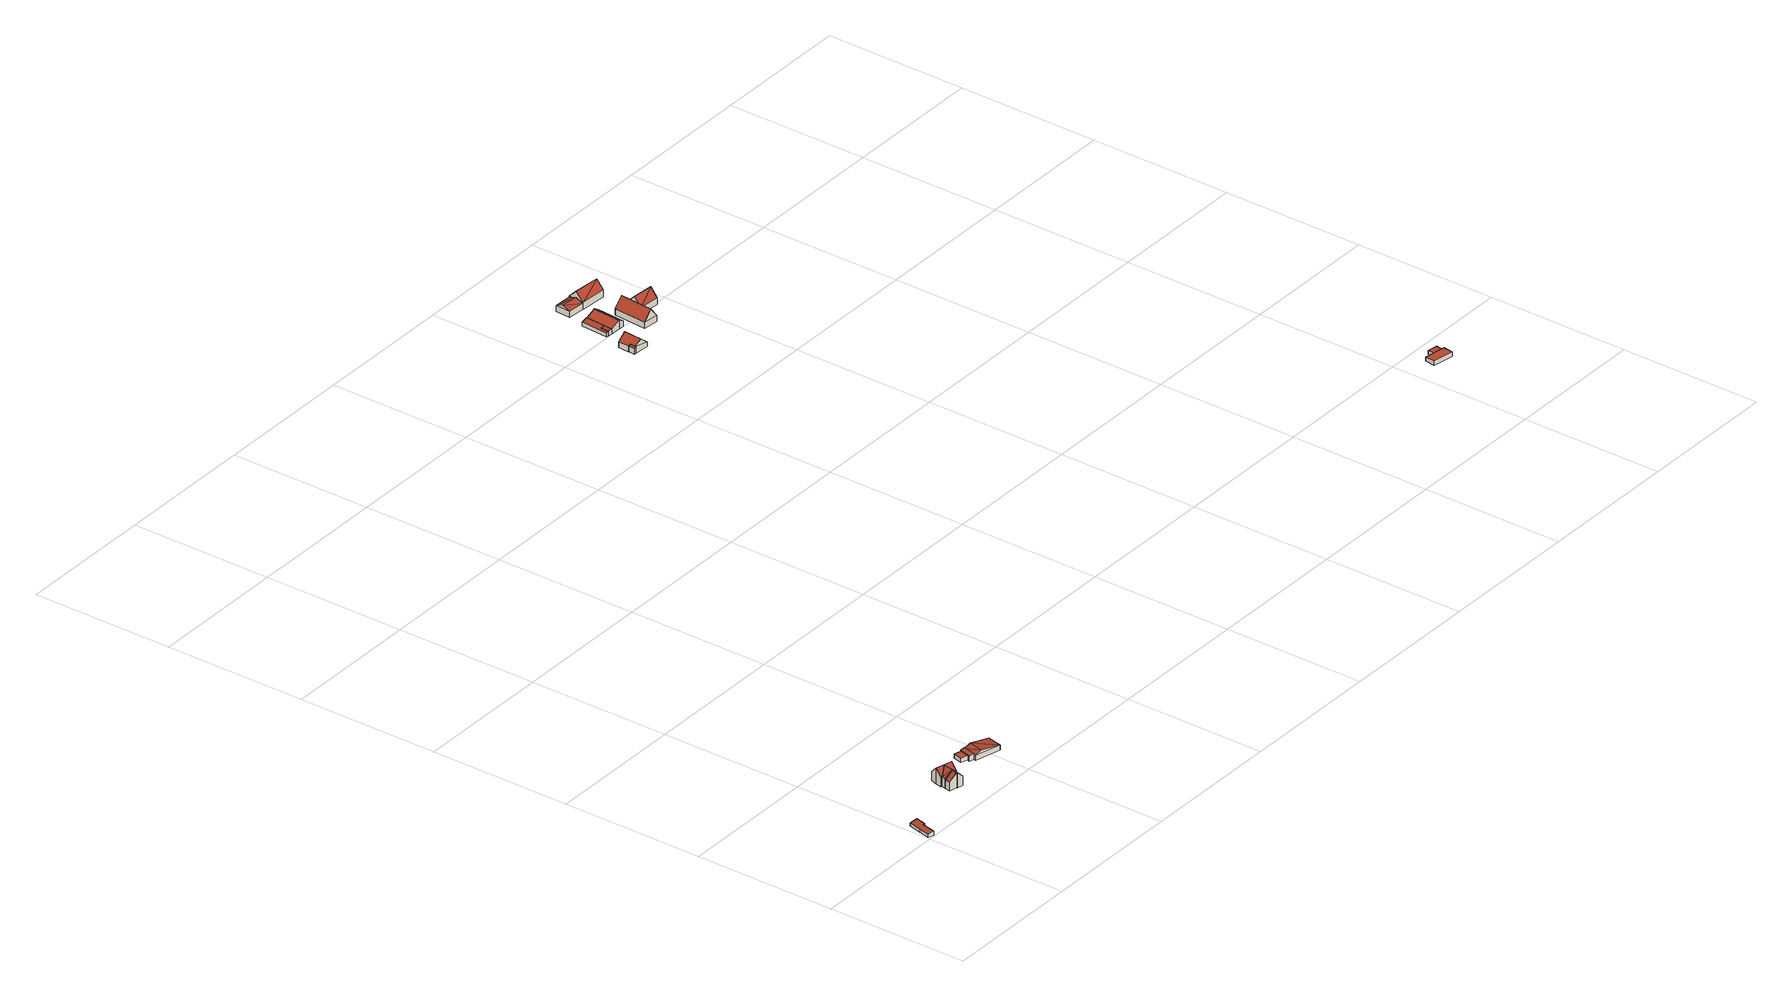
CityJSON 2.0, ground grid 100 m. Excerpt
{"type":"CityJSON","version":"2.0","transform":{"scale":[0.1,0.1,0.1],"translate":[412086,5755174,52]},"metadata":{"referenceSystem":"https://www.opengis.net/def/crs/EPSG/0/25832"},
"CityObjects":{
"building1":{"type":"Building","attributes":{"Gemeindeschluessel":"05515000","Geometrietyp2DReferenz":"3000","function":"31001_2700","roofType":"2100","measuredHeight":3.25},"geometry":[{"type":"Solid","lod":"2","boundaries":[[[[0,1,2,3]],[[4,5,1,0]],[[6,7,5,4]],[[8,9,7,6]],[[10,11,9,8]],[[12,13,11,10]],[[3,2,13,12]],[[10,8,6,4,0,3,12]],[[1,5,7,9,11,13,2]]]],"semantics":{"surfaces":[{"type":"WallSurface"},{"type":"RoofSurface"},{"type":"GroundSurface"}],"values":[[0,0,0,0,0,0,0,1,2]]}}]},
"building2":{"type":"Building","attributes":{"Gemeindeschluessel":"05515000","Geometrietyp2DReferenz":"3000","function":"51009_1610","roofType":"5000","measuredHeight":10.7},"geometry":[{"type":"Solid","lod":"2","boundaries":[[[[14,15,16,17]],[[18,19,15,14]],[[20,21,19,18]],[[17,16,21,20]],[[22,20,18,23]],[[17,22,23,14]],[[20,22,17]],[[14,23,18]],[[15,19,21,16]]]],"semantics":{"surfaces":[{"type":"WallSurface"},{"type":"RoofSurface"},{"type":"GroundSurface"}],"values":[[0,0,0,0,1,1,0,0,2]]}}]},
"building3":{"type":"Building","attributes":{"Gemeindeschluessel":"05515000","Geometrietyp2DReferenz":"3000","function":"31001_1000"},"address":[{"country":"Germany","locality":"Münster","thoroughfareNumber":"85","thoroughfareName":"Alter Mühlenweg"}],"children":["building3-1","building3-2","building3-3"]},
"building3-1":{"type":"BuildingPart","attributes":{"roofType":"2100","measuredHeight":10.43},"parents":["building3"],"geometry":[{"type":"Solid","lod":"2","boundaries":[[[[17,24,25,26,27]],[[28,29,30,31]],[[27,26,29,28]],[[31,17,27,28]],[[25,30,29,26]],[[30,25,24,31]],[[24,17,31]]]],"semantics":{"surfaces":[{"type":"WallSurface"},{"type":"RoofSurface"},{"type":"GroundSurface"},{"type":"ClosureSurface"}],"values":[[0,0,0,1,2,3,3]]}}]},
"building3-2":{"type":"BuildingPart","attributes":{"roofType":"5000","measuredHeight":11.13},"parents":["building3"],"geometry":[{"type":"Solid","lod":"2","boundaries":[[[[31,30,32,33]],[[34,35,25,24]],[[36,37,35,34]],[[36,38,33]],[[39,38,36]],[[36,34,39]],[[33,38,31]],[[31,38,39,40]],[[17,40,39,34,24]],[[32,30,25,35,37]],[[33,32,37,36]],[[30,31,24,25]],[[17,31,40]],[[24,31,17]]]],"semantics":{"surfaces":[{"type":"WallSurface"},{"type":"RoofSurface"},{"type":"GroundSurface"},{"type":"ClosureSurface"}],"values":[[0,0,0,1,1,1,1,1,0,2,3,3,0,3]]}}]},
"building3-3":{"type":"BuildingPart","attributes":{"roofType":"3100","measuredHeight":11.32},"parents":["building3"],"geometry":[{"type":"Solid","lod":"2","boundaries":[[[[41,42,37,36]],[[43,44,42,41]],[[45,46,44,43]],[[47,48,46,45]],[[49,50,48,47]],[[51,52,50,49]],[[53,54,52,51]],[[55,56,54,53]],[[33,32,56,55]],[[51,49,47,45,43,53]],[[41,36,33,55,53,43]],[[37,42,44,46,48,50,52,54,56,32]],[[36,37,32,33]]]],"semantics":{"surfaces":[{"type":"WallSurface"},{"type":"RoofSurface"},{"type":"GroundSurface"},{"type":"ClosureSurface"}],"values":[[0,0,0,0,0,0,0,0,0,1,1,2,3]]}}]},
"building4":{"type":"Building","attributes":{"Gemeindeschluessel":"05515000","Geometrietyp2DReferenz":"3000","function":"31001_1310","roofType":"1000","measuredHeight":3},"geometry":[{"type":"Solid","lod":"2","boundaries":[[[[57,58,59,60]],[[61,62,58,57]],[[63,64,62,61]],[[60,59,64,63]],[[61,57,60,63]],[[58,62,64,59]]]],"semantics":{"surfaces":[{"type":"WallSurface"},{"type":"RoofSurface"},{"type":"GroundSurface"}],"values":[[0,0,0,0,1,2]]}}]},
"building5":{"type":"Building","attributes":{"Gemeindeschluessel":"05515000","Geometrietyp2DReferenz":"3000","function":"31001_1310"},"children":["building5-1","building5-2"]},
"building5-1":{"type":"BuildingPart","attributes":{"roofType":"3100","measuredHeight":5.47},"parents":["building5"],"geometry":[{"type":"Solid","lod":"2","boundaries":[[[[65,66,67,68]],[[69,70,66,65]],[[68,67,71,72]],[[65,73,69]],[[72,74,68]],[[65,68,74]],[[74,73,65]],[[73,74,72]],[[72,75,69,73]],[[66,70,76,71,67]],[[70,69,75,76]],[[76,75,72,71]]]],"semantics":{"surfaces":[{"type":"WallSurface"},{"type":"RoofSurface"},{"type":"GroundSurface"},{"type":"ClosureSurface"}],"values":[[0,0,0,0,0,1,1,1,1,2,0,3]]}}]},
"building5-2":{"type":"BuildingPart","attributes":{"roofType":"2100","measuredHeight":4.13},"parents":["building5"],"geometry":[{"type":"Solid","lod":"2","boundaries":[[[[77,78,76,75,79]],[[80,81,78,77]],[[82,83,81,80]],[[84,85,83,82]],[[86,72,71,85,84]],[[84,82,80,77,79,86]],[[78,81,83,85,71,76]],[[72,86,79,75]],[[71,72,75,76]]]],"semantics":{"surfaces":[{"type":"WallSurface"},{"type":"RoofSurface"},{"type":"GroundSurface"},{"type":"ClosureSurface"}],"values":[[0,0,0,0,0,1,2,0,3]]}}]},
"building6":{"type":"Building","attributes":{"Gemeindeschluessel":"05515000","Geometrietyp2DReferenz":"3000","function":"51009_1610","roofType":"2100","measuredHeight":4.96},"geometry":[{"type":"Solid","lod":"2","boundaries":[[[[87,88,89,90]],[[91,92,88,87]],[[93,94,92,91]],[[90,89,94,93]],[[91,87,90,93]],[[88,92,94,89]]]],"semantics":{"surfaces":[{"type":"WallSurface"},{"type":"RoofSurface"},{"type":"GroundSurface"}],"values":[[0,0,0,0,1,2]]}}]},
"building7":{"type":"Building","attributes":{"Gemeindeschluessel":"05515000","Geometrietyp2DReferenz":"3000","function":"31001_1000","roofType":"5000","measuredHeight":8.66},"address":[{"country":"Germany","locality":"Münster","thoroughfareNumber":"259","thoroughfareName":"Kreuzbach"}],"geometry":[{"type":"Solid","lod":"2","boundaries":[[[[91,95,96,97]],[[87,98,95,91]],[[90,99,98,87]],[[100,101,99,90]],[[102,103,101,100]],[[104,105,103,102]],[[106,107,105,104]],[[97,96,107,106]],[[91,108,109,100,90,87]],[[106,104,102,109,108,97]],[[100,109,102]],[[97,108,91]],[[95,98,99,101,103,105,107,96]]]],"semantics":{"surfaces":[{"type":"WallSurface"},{"type":"RoofSurface"},{"type":"GroundSurface"}],"values":[[0,0,0,0,0,0,0,0,1,1,0,0,2]]}}]},
"building8":{"type":"Building","attributes":{"Gemeindeschluessel":"05515000","Geometrietyp2DReferenz":"3000","function":"51009_1610","roofType":"2100","measuredHeight":4.08},"geometry":[{"type":"Solid","lod":"2","boundaries":[[[[104,105,107,106]],[[102,103,105,104]],[[110,111,103,102]],[[106,107,111,110]],[[102,104,106,110]],[[105,103,111,107]]]],"semantics":{"surfaces":[{"type":"WallSurface"},{"type":"RoofSurface"},{"type":"GroundSurface"}],"values":[[0,0,0,0,1,2]]}}]},
"building9":{"type":"Building","attributes":{"Gemeindeschluessel":"05515000","Geometrietyp2DReferenz":"3000","function":"31001_2460","roofType":"2100","measuredHeight":3.47},"geometry":[{"type":"Solid","lod":"2","boundaries":[[[[112,113,114,115]],[[116,117,113,112]],[[118,119,117,116]],[[115,114,119,118]],[[116,112,115,118]],[[113,117,119,114]]]],"semantics":{"surfaces":[{"type":"WallSurface"},{"type":"RoofSurface"},{"type":"GroundSurface"}],"values":[[0,0,0,0,1,2]]}}]},
"building10":{"type":"Building","attributes":{"Gemeindeschluessel":"05515000","Geometrietyp2DReferenz":"3000","function":"51009_1610","roofType":"2100","measuredHeight":3.51},"geometry":[{"type":"Solid","lod":"2","boundaries":[[[[120,121,119,118]],[[122,123,121,120]],[[124,125,123,122]],[[112,113,125,124]],[[115,114,113,112]],[[118,119,114,115]],[[112,124,122,120,118,115]],[[121,123,125,113,114,119]]]],"semantics":{"surfaces":[{"type":"WallSurface"},{"type":"RoofSurface"},{"type":"GroundSurface"}],"values":[[0,0,0,0,0,0,1,2]]}}]},
"building11":{"type":"Building","attributes":{"Gemeindeschluessel":"05515000","Geometrietyp2DReferenz":"3000","function":"31001_2700","roofType":"2100","measuredHeight":6.32},"geometry":[{"type":"Solid","lod":"2","boundaries":[[[[126,113,117,127]],[[128,125,113,126]],[[129,130,125,128]],[[131,132,130,129]],[[127,117,132,131]],[[129,128,126,127,131]],[[113,125,130,132,117]]]],"semantics":{"surfaces":[{"type":"WallSurface"},{"type":"RoofSurface"},{"type":"GroundSurface"}],"values":[[0,0,0,0,0,1,2]]}}]},
"building12":{"type":"Building","attributes":{"Gemeindeschluessel":"05515000","Geometrietyp2DReferenz":"3000","function":"51009_1610","roofType":"2100","measuredHeight":6.5},"geometry":[{"type":"Solid","lod":"2","boundaries":[[[[133,134,130,135]],[[136,137,134,133]],[[138,132,137,136]],[[135,130,132,138]],[[136,133,135,138]],[[134,137,132,130]]]],"semantics":{"surfaces":[{"type":"WallSurface"},{"type":"RoofSurface"},{"type":"GroundSurface"}],"values":[[0,0,0,0,1,2]]}}]},
"building13":{"type":"Building","attributes":{"Gemeindeschluessel":"05515000","Geometrietyp2DReferenz":"3000","function":"51009_1610","roofType":"3100","measuredHeight":6.38},"geometry":[{"type":"Solid","lod":"2","boundaries":[[[[139,140,141,142]],[[143,144,140,139]],[[145,146,144,143]],[[142,141,146,145]],[[139,147,143]],[[145,148,142]],[[142,148,147]],[[147,139,142]],[[148,145,143]],[[143,147,148]],[[140,144,146,141]]]],"semantics":{"surfaces":[{"type":"WallSurface"},{"type":"RoofSurface"},{"type":"GroundSurface"}],"values":[[0,0,0,0,0,0,1,1,1,1,2]]}}]},
"building14":{"type":"Building","attributes":{"Gemeindeschluessel":"05515000","Geometrietyp2DReferenz":"3000","function":"31001_1000","roofType":"5000","measuredHeight":11.36},"address":[{"country":"Germany","locality":"Münster","thoroughfareNumber":"261","thoroughfareName":"Kreuzbach"}],"geometry":[{"type":"Solid","lod":"2","boundaries":[[[[149,150,151,152]],[[153,154,150,149]],[[155,156,154,153]],[[157,158,156,155]],[[152,151,158,157]],[[159,155,153,160]],[[152,157,159]],[[152,159,160]],[[160,149,152]],[[149,160,153]],[[155,159,157]],[[150,154,156,158,151]]]],"semantics":{"surfaces":[{"type":"WallSurface"},{"type":"RoofSurface"},{"type":"GroundSurface"}],"values":[[0,0,0,0,0,1,1,1,1,0,0,2]]}}]},
"building15":{"type":"Building","attributes":{"Gemeindeschluessel":"05515000","Geometrietyp2DReferenz":"3000","function":"31001_2700","roofType":"5000","measuredHeight":10.8},"geometry":[{"type":"Solid","lod":"2","boundaries":[[[[161,162,163,164]],[[165,166,162,161]],[[167,168,166,165]],[[164,163,168,167]],[[167,165,169,170]],[[170,169,161]],[[161,164,170]],[[161,169,165]],[[167,170,164]],[[162,166,168,163]]]],"semantics":{"surfaces":[{"type":"WallSurface"},{"type":"RoofSurface"},{"type":"GroundSurface"}],"values":[[0,0,0,0,1,1,1,0,0,2]]}}]},
"building16":{"type":"Building","attributes":{"Gemeindeschluessel":"05515000","Geometrietyp2DReferenz":"3000","function":"31001_1000","roofType":"3100","measuredHeight":10.32},"address":[{"country":"Germany","locality":"Münster","thoroughfareNumber":"263","thoroughfareName":"Kreuzbach"}],"geometry":[{"type":"Solid","lod":"2","boundaries":[[[[171,172,173,174]],[[175,176,172,171]],[[177,178,176,175]],[[174,173,178,177]],[[171,179,175]],[[177,180,174]],[[180,179,171]],[[171,174,180]],[[179,180,177]],[[177,175,179]],[[172,176,178,173]]]],"semantics":{"surfaces":[{"type":"WallSurface"},{"type":"RoofSurface"},{"type":"GroundSurface"}],"values":[[0,0,0,0,0,0,1,1,1,1,2]]}}]},
"building17":{"type":"Building","attributes":{"Gemeindeschluessel":"05515000","Geometrietyp2DReferenz":"3000","function":"31001_1310"},"children":["building17-1","building17-2"]},
"building17-1":{"type":"BuildingPart","attributes":{"roofType":"2100","measuredHeight":3.25},"parents":["building17"],"geometry":[{"type":"Solid","lod":"2","boundaries":[[[[181,182,183,184]],[[185,186,182,181]],[[187,186,185]],[[188,189,190]],[[191,192,188,190]],[[193,194,192,191]],[[184,183,194,193]],[[191,190,185,181,184,193]],[[182,186,188,192,194,183]],[[187,185,190,189]],[[188,186,187,189]]]],"semantics":{"surfaces":[{"type":"WallSurface"},{"type":"RoofSurface"},{"type":"GroundSurface"},{"type":"ClosureSurface"}],"values":[[0,0,0,0,0,0,0,1,2,0,3]]}}]},
"building17-2":{"type":"BuildingPart","attributes":{"roofType":"1000","measuredHeight":2.7},"parents":["building17"],"geometry":[{"type":"Solid","lod":"2","boundaries":[[[[195,196,186,187]],[[197,198,196,195]],[[199,200,198,197]],[[201,202,200,199]],[[189,188,202,201]],[[189,201,199,197,195,187]],[[196,198,200,202,188,186]],[[188,189,187,186]]]],"semantics":{"surfaces":[{"type":"WallSurface"},{"type":"RoofSurface"},{"type":"GroundSurface"},{"type":"ClosureSurface"}],"values":[[0,0,0,0,0,1,2,3]]}}]}
},
"vertices":[
[8,18,31],[8,18,9],[47,5,9],[47,5,39],[26,89,31],[26,89,9],[47,181,31],[47,181,9],[97,170,42],[97,170,9],[80,98,42],[80,98,9],[69,100,39],[69,100,9],
[572,221,109],[572,221,7],[581,257,7],[581,257,109],[513,234,68],[513,234,7],[522,272,68],[522,272,7],[574,259,114],[565,222,114],
[581,257,72],[581,257,5],[572,221,5],[572,221,110],[615,210,72],[615,210,5],[624,247,5],[624,247,72],
[632,280,5],[632,280,72],[523,272,72],[523,272,5],[531,304,72],[531,304,5],[592,334,117],[573,259,117],[581,257,110],
[524,306,72],[524,306,5],[534,349,118],[534,349,5],[545,393,72],[545,393,5],[620,374,72],[620,374,5],[621,378,68],[621,378,5],[661,368,68],[661,368,5],[650,321,118],[650,321,5],[639,278,72],[639,278,5],
[806,369,43],[806,369,13],[856,354,13],[856,354,43],[824,431,43],[824,431,13],[875,415,43],[875,415,13],
[1067,267,46],[1067,267,12],[1092,371,12],[1092,371,46],[881,312,46],[881,312,12],[906,416,12],[906,416,46],[928,301,67],[952,405,67],[885,329,46],[885,329,12],
[851,337,47],[851,337,12],[885,329,54],[856,354,47],[856,354,12],[875,415,48],[875,415,12],[877,423,48],[877,423,12],[906,416,54],
[3382,4793,63],[3382,4793,14],[3369,4794,14],[3369,4794,52],[3379,4747,63],[3379,4747,14],[3366,4747,52],[3366,4747,14],
[3379,4747,12],[3485,4740,12],[3485,4740,45],[3382,4793,12],[3369,4794,12],[3373,4873,52],[3373,4873,12],[3484,4866,53],[3484,4866,12],[3479,4794,53],[3479,4794,12],[3488,4794,45],[3488,4794,12],[3421,4744,98],[3429,4869,98],
[3492,4865,45],[3492,4865,12],
[3480,5061,45],[3480,5061,10],[3450,5063,10],[3450,5063,40],[3475,5001,45],[3475,5001,10],[3445,5003,40],[3445,5003,10],
[3427,5004,37],[3427,5004,10],[3440,5200,37],[3440,5200,10],[3489,5202,45],[3489,5202,10],
[3480,5061,41],[3475,5001,41],[3489,5202,41],[3559,5197,73],[3559,5197,10],[3545,4997,73],[3545,4997,10],
[3596,5195,51],[3596,5195,10],[3559,5197,75],[3583,4995,51],[3583,4995,10],[3545,4997,75],
[3471,5317,53],[3471,5317,10],[3595,5309,10],[3595,5309,53],[3478,5425,53],[3478,5425,10],[3602,5416,53],[3602,5416,10],[3475,5371,73],[3598,5363,73],
[3753,4870,53],[3753,4870,10],[3760,4996,10],[3760,4996,53],[3643,4879,53],[3643,4879,10],[3659,5112,53],[3659,5112,10],[3768,5103,53],[3768,5103,10],[3715,5107,123],[3698,4875,123],
[3595,5308,60],[3595,5308,10],[3781,5297,10],[3781,5297,60],[3602,5417,60],[3602,5417,10],[3789,5404,60],[3789,5404,10],[3598,5362,118],[3785,5349,118],
[3917,5091,55],[3917,5091,11],[3768,5103,11],[3768,5103,55],[3910,4983,55],[3910,4983,11],[3760,4996,55],[3760,4996,11],[3914,5037,114],[3764,5049,114],
[6174,875,41],[6174,875,12],[6162,802,12],[6162,802,44],[6238,864,41],[6238,864,12],[6238,864,39],[6306,853,12],[6306,853,39],[6306,853,41],[6323,850,41],[6323,850,12],[6311,777,44],[6311,777,12],
[6245,909,39],[6245,909,12],[6285,903,39],[6285,903,12],[6285,902,39],[6285,902,12],[6313,897,39],[6313,897,12]
]}
